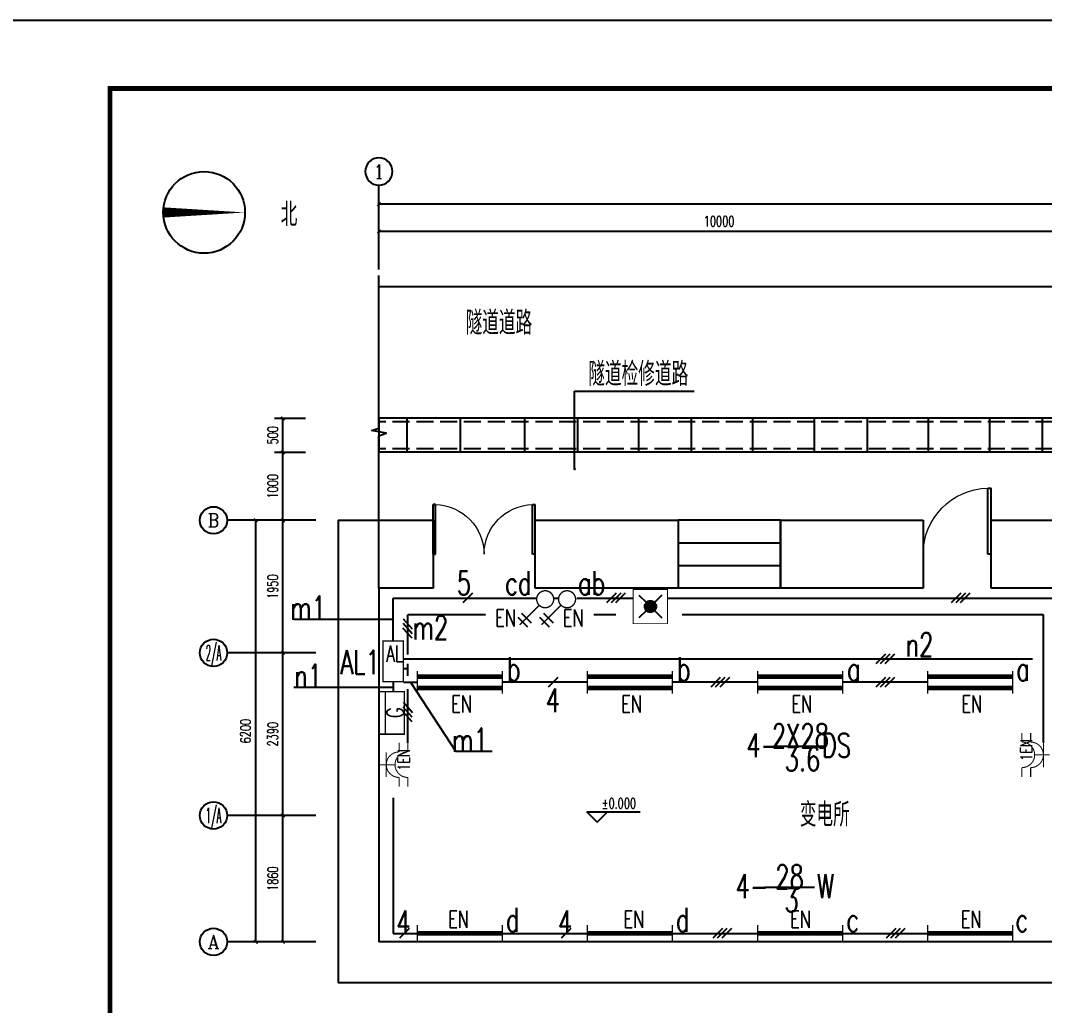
# Model space of a CAD drawing. Header units: millimetres. Extents: x 210068 to 672068, y -299976 to -107099.
# Drawn here: x 421754 to 436806, y -249278 to -234792 of the extents above; entities that cross this region are included whole.
import ezdxf
from ezdxf.enums import TextEntityAlignment as Align

# ---------------------------------------------------------------- set-up
doc = ezdxf.new("R2010")
doc.units = ezdxf.units.MM
doc.header["$LTSCALE"] = 1000
doc.header["$MEASUREMENT"] = 0
doc.linetypes.add('DASH', pattern=[0.35, 0.25, -0.1])
for name, color, linetype in [('AXIS', 6, 'Continuous'), ('AXIS_TEXT', 7, 'Continuous'), ('DIM_ELEV', 3, 'Continuous'), ('DIM_LEAD', 3, 'Continuous'), ('DIM_SYMB', 3, 'Continuous'), ('E-CAPL-1', 7, 'Continuous'), ('E-SYST-DIM', 3, 'Continuous'), ('E-TEXT-PLAN', 7, 'Continuous'), ('E-TEXT-PLAN-DER', 7, 'Continuous'), ('E-TEXT-PLAN-DIM', 7, 'Continuous'), ('electrical text', 3, 'Continuous'), ('PUB_TEXT', 7, 'Continuous'), ('QQ', 8, 'Continuous'), ('T-EQUP', 7, 'Continuous'), ('T-EQUP-FIRE', 7, 'Continuous'), ('Table', 7, 'Continuous'), ('WALL', 9, 'Continuous')]:
    doc.layers.add(name, color=color, linetype=linetype)
doc.styles.add('_TCH_AXIS', font='COMPLEX', dxfattribs={"bigfont": 'GBCBIG'})
doc.styles.add('_TCH_DIM', font='SIMPLEX', dxfattribs={"width": 0.8, "height": 3.5, "bigfont": 'HZTXT'})
doc.styles.add('COMPLEX', font='COMPLEX')
doc.styles.add('DIM_FONT', font='SIMPLEX', dxfattribs={"width": 0.7, "bigfont": 'GBCBIG'})
doc.styles.add('IDQSTYLE', font='simplex1.shx', dxfattribs={"width": 0.7, "bigfont": 'hztxt.shx'})
doc.styles.get("Standard").update_dxf_attribs({"font": 'simplex1.shx', "width": 0.7, "bigfont": 'HZTXT.shx'})
doc.dimstyles.new('DIMN50', dxfattribs={"dimscale": 0.5, "dimtxt": 300, "dimasz": 100, "dimexe": 250, "dimexo": 300, "dimgap": 150, "dimtad": 1, "dimdec": 0, "dimzin": 0, "dimdsep": 46, "dimtxsty": 'DIM_FONT', "dimblk": 'ARCHTICK', "dimcen": 0.09, "dimclrt": 7, "dimazin": 2, "dimtfac": 1, "dimtdec": 0, "dimtix": 1, "dimtmove": 2, "dimatfit": 3, "dimldrblk": 'ARCHTICK', "dimfxl": 0, "dimtolj": 1, "dimtzin": 0, "dimarcsym": 0})

# ---------------------------------------------------------------- blocks, each defined once
blk = doc.blocks.new('HC001529')
at = {"color": 0, "linetype": 'Continuous', "const_width": 0.3}
blk.add_lwpolyline([(5, 2.5), (-5, 2.5), (-5, -2.5), (5, -2.5)], close=True, dxfattribs=at)
at = {"color": 0, "style": 'IDQSTYLE', "width": 0.7}
blk.add_attdef('AL', (-1.46, -1.25), '', height=2.5, dxfattribs=at)
at = {"layer": 'E-TEXT-PLAN-DER', "color": 0, "style": 'IDQSTYLE', "width": 0.7}
blk.add_attdef('PSFHATT', (7, -2.5), '', height=2.5, dxfattribs=at)
blk = doc.blocks.new('G003')
at = {"layer": 'E-TEXT-PLAN', "color": 4}
for p, q in [((3.47, 3.31), (2.06, 4.72)), ((4.04, 3.87), (2.62, 5.29))]:
    blk.add_line(p, q, dxfattribs=at)
at = {"layer": 'E-TEXT-PLAN', "color": 4, "const_width": 0.2}
blk.add_lwpolyline([(0.88, 2.13), (3.75, 5)], dxfattribs=at)
blk.add_lwpolyline([(-0.88, 0.37, 0.198912), (0, 0, 0.198912), (0.88, 0.37, 0.198912), (1.25, 1.25, 0.198912), (0.88, 2.13, 0.198912), (0, 2.5, 0.198912), (-0.88, 2.13, 0.198912), (-1.25, 1.25, 0.198912)], format="xyb", close=True, dxfattribs=at)
at = {"layer": 'E-TEXT-PLAN', "color": 4, "style": 'IDQSTYLE', "width": 0.7}
blk.add_attdef('C', (-1.78, 2.66), '', height=2.5, dxfattribs=at)
blk = doc.blocks.new('D002')
at = {"layer": 'E-TEXT-PLAN', "color": 4, "linetype": 'Continuous'}
for points, const_width in [([(-6.25, 0), (6.25, 0)], 0.7), ([(-6.25, 1.25), (-6.25, -1.25)], 0.2), ([(6.25, 1.25), (6.25, -1.25)], 0.2)]:
    blk.add_lwpolyline(points, dxfattribs=dict(at, const_width=const_width))
blk = doc.blocks.new('C006')
at = {"layer": 'E-TEXT-PLAN', "color": 4, "linetype": 'Continuous', "const_width": 0.3}
for points in [[(0, -4.44), (0, 0)], [(3.63, -1.87), (-3.63, -1.87)]]:
    blk.add_lwpolyline(points, dxfattribs=at)
for points in [[(6.47, -5.62), (3.75, -5.62, 0.198912), (2.65, -2.97, 0.198912), (0, -1.87, 0.198912), (-2.65, -2.97, 0.198912), (-3.75, -5.62), (-6.47, -5.62)], [(6.47, -8.19), (3.75, -8.19, 0.198912), (2.65, -5.54, 0.198912), (0, -4.44, 0.198912), (-2.65, -5.54, 0.198912), (-3.75, -8.19), (-6.47, -8.19)]]:
    blk.add_lwpolyline(points, format="xyb", dxfattribs=at)
at = {"layer": 'E-TEXT-PLAN', "color": 4, "linetype": 'Continuous', "style": 'IDQSTYLE', "width": 0.7}
blk.add_attdef('1C', (-1.77, -8.75), '', height=3.5, dxfattribs=at)
blk = doc.blocks.new('*X13')
at = {"color": 0, "linetype": 'Continuous'}
for p, q in [((279.61, 223.04), (280.95, 224.38)), ((279.62, 223.34), (280.65, 224.37)), ((279.65, 222.8), (281.19, 224.34)), ((279.73, 222.59), (281.39, 224.26)), ((279.79, 223.79), (280.2, 224.2)), ((279.83, 222.42), (281.57, 224.16)), ((279.96, 222.26), (281.73, 224.03)), ((280.11, 222.13), (281.86, 223.88)), ((280.29, 222.02), (281.97, 223.7)), ((280.49, 221.94), (282.05, 223.5)), ((280.72, 221.89), (282.1, 223.27)), ((281.01, 221.89), (282.1, 222.98)), ((281.41, 222.01), (281.98, 222.58))]:
    blk.add_line(p, q, dxfattribs=at)
blk = doc.blocks.new('HC000072')
at = {"color": 0, "linetype": 'Continuous'}
for p, q in [((-2.5, 2.5), (-0.88, 0.88)), ((2.5, 2.5), (0.88, 0.88)), ((-0.88, -0.88), (-2.5, -2.5)), ((0.88, -0.88), (2.5, -2.5))]:
    blk.add_line(p, q, dxfattribs=at)
at = {"color": 0, "linetype": 'Continuous', "const_width": 0.2}
blk.add_lwpolyline([(-3.75, 3.75), (3.75, 3.75), (3.75, -3.75), (-3.75, -3.75)], close=True, dxfattribs=at)
at = {"color": 0, "linetype": 'Continuous'}
for start, end in [(135, 180), (180, 225), (90, 135), (45, 90), (0, 45), (315, 0), (225, 270), (270, 315)]:
    blk.add_arc((0, 0), 1.25, start, end, dxfattribs=at)
blk.add_blockref('*X13', (-280.86, -223.13), dxfattribs=at)
at = {"layer": 'E-TEXT-PLAN-DER', "color": 0, "style": 'IDQSTYLE', "width": 0.7}
blk.add_attdef('PSFHATT', (5.75, -3.75), '', height=2.5, dxfattribs=at)
blk = doc.blocks.new('_ArchTick')
at = {"color": 0, "linetype": 'ByBlock', "const_width": 0.4}
blk.add_lwpolyline([(-0.5, -0.5), (0.5, 0.5)], dxfattribs=at)
blk = doc.blocks.new('*D71')
at = {"layer": 'AXIS', "color": 0, "lineweight": -2}
for p, q in [((425943, -246483), (425487, -246483)), ((425612, -248343), (425612, -246483)), ((425943, -248343), (425487, -248343))]:
    blk.add_line(p, q, dxfattribs=at)
at = {"layer": 'Defpoints', "color": 0}
for p in [(425612, -246483), (426093, -246483), (426093, -248343)]:
    blk.add_point(p, dxfattribs=at)
at = {"layer": 'AXIS', "color": 0, "lineweight": -2, "xscale": 50, "yscale": 50, "zscale": 50}
for p, rotation in [((425612, -246483), 90), ((425612, -248343), 270)]:
    blk.add_blockref('_ArchTick', p, dxfattribs=dict(at, rotation=rotation))
at = {"layer": 'AXIS', "color": 7, "insert": (425462, -247413), "char_height": 150, "attachment_point": 5, "rotation": 90, "style": 'DIM_FONT'}
blk.add_mtext('\\A1;1860', dxfattribs=at)
blk = doc.blocks.new('*D72')
at = {"layer": 'AXIS', "color": 0, "lineweight": -2}
for p, q in [((425943, -244093), (425487, -244093)), ((425612, -246483), (425612, -244093)), ((425943, -246483), (425487, -246483))]:
    blk.add_line(p, q, dxfattribs=at)
at = {"layer": 'Defpoints', "color": 0}
for p in [(425612, -244093), (426093, -244093), (426093, -246483)]:
    blk.add_point(p, dxfattribs=at)
at = {"layer": 'AXIS', "color": 0, "lineweight": -2, "xscale": 50, "yscale": 50, "zscale": 50}
for p, rotation in [((425612, -244093), 90), ((425612, -246483), 270)]:
    blk.add_blockref('_ArchTick', p, dxfattribs=dict(at, rotation=rotation))
at = {"layer": 'AXIS', "color": 7, "insert": (425462, -245288), "char_height": 150, "attachment_point": 5, "rotation": 90, "style": 'DIM_FONT'}
blk.add_mtext('\\A1;2390', dxfattribs=at)
blk = doc.blocks.new('*D73')
at = {"layer": 'AXIS', "color": 0, "lineweight": -2}
for p, q in [((425943, -242143), (425487, -242143)), ((425612, -244093), (425612, -242143)), ((425943, -244093), (425487, -244093))]:
    blk.add_line(p, q, dxfattribs=at)
at = {"layer": 'Defpoints', "color": 0}
for p in [(425612, -242143), (426093, -242143), (426093, -244093)]:
    blk.add_point(p, dxfattribs=at)
at = {"layer": 'AXIS', "color": 0, "lineweight": -2, "xscale": 50, "yscale": 50, "zscale": 50}
for p, rotation in [((425612, -242143), 90), ((425612, -244093), 270)]:
    blk.add_blockref('_ArchTick', p, dxfattribs=dict(at, rotation=rotation))
at = {"layer": 'AXIS', "color": 7, "insert": (425462, -243118), "char_height": 150, "attachment_point": 5, "rotation": 90, "style": 'DIM_FONT'}
blk.add_mtext('\\A1;1950', dxfattribs=at)
blk = doc.blocks.new('*D74')
at = {"layer": 'AXIS', "color": 0, "lineweight": -2}
for p, q in [((425943, -241143), (425487, -241143)), ((425612, -242143), (425612, -241143)), ((425943, -242143), (425487, -242143))]:
    blk.add_line(p, q, dxfattribs=at)
at = {"layer": 'Defpoints', "color": 0}
for p in [(425612, -241143), (426093, -241143), (426093, -242143)]:
    blk.add_point(p, dxfattribs=at)
at = {"layer": 'AXIS', "color": 0, "lineweight": -2, "xscale": 50, "yscale": 50, "zscale": 50}
for p, rotation in [((425612, -241143), 90), ((425612, -242143), 270)]:
    blk.add_blockref('_ArchTick', p, dxfattribs=dict(at, rotation=rotation))
at = {"layer": 'AXIS', "color": 7, "insert": (425462, -241643), "char_height": 150, "attachment_point": 5, "rotation": 90, "style": 'DIM_FONT'}
blk.add_mtext('\\A1;1000', dxfattribs=at)
blk = doc.blocks.new('*D75')
at = {"layer": 'AXIS', "color": 0, "lineweight": -2}
for p, q in [((425943, -240643), (425487, -240643)), ((425612, -241143), (425612, -240643)), ((425943, -241143), (425487, -241143))]:
    blk.add_line(p, q, dxfattribs=at)
at = {"layer": 'Defpoints', "color": 0}
for p in [(425612, -240643), (426093, -240643), (426093, -241143)]:
    blk.add_point(p, dxfattribs=at)
at = {"layer": 'AXIS', "color": 0, "lineweight": -2, "xscale": 50, "yscale": 50, "zscale": 50}
for p, rotation in [((425612, -240643), 90), ((425612, -241143), 270)]:
    blk.add_blockref('_ArchTick', p, dxfattribs=dict(at, rotation=rotation))
at = {"layer": 'AXIS', "color": 7, "insert": (425462, -240893), "char_height": 150, "attachment_point": 5, "rotation": 90, "style": 'DIM_FONT'}
blk.add_mtext('\\A1;500', dxfattribs=at)
blk = doc.blocks.new('*D76')
at = {"layer": 'AXIS', "color": 0, "lineweight": -2}
for p, q in [((425943, -242143), (425087, -242143)), ((425212, -248343), (425212, -242143)), ((425943, -248343), (425087, -248343))]:
    blk.add_line(p, q, dxfattribs=at)
at = {"layer": 'Defpoints', "color": 0}
for p in [(425212, -242143), (426093, -242143), (426093, -248343)]:
    blk.add_point(p, dxfattribs=at)
at = {"layer": 'AXIS', "color": 0, "lineweight": -2, "xscale": 50, "yscale": 50, "zscale": 50}
for p, rotation in [((425212, -242143), 90), ((425212, -248343), 270)]:
    blk.add_blockref('_ArchTick', p, dxfattribs=dict(at, rotation=rotation))
at = {"layer": 'AXIS', "color": 7, "insert": (425062, -245243), "char_height": 150, "attachment_point": 5, "rotation": 90, "style": 'DIM_FONT'}
blk.add_mtext('\\A1;6200', dxfattribs=at)
blk = doc.blocks.new('*D77')
at = {"layer": 'AXIS', "color": 0, "lineweight": -2}
for p, q in [((427023, -238302), (427023, -237770)), ((437023, -238302), (437023, -237770)), ((437023, -237895), (427023, -237895))]:
    blk.add_line(p, q, dxfattribs=at)
at = {"layer": 'Defpoints', "color": 0}
for p in [(427023, -237895), (427023, -238452), (437023, -238452)]:
    blk.add_point(p, dxfattribs=at)
at = {"layer": 'AXIS', "color": 0, "lineweight": -2, "xscale": 50, "yscale": 50, "zscale": 50, "rotation": 180}
blk.add_blockref('_ArchTick', (427023, -237895), dxfattribs=at)
at = {"layer": 'AXIS', "color": 0, "lineweight": -2, "xscale": 50, "yscale": 50, "zscale": 50}
blk.add_blockref('_ArchTick', (437023, -237895), dxfattribs=at)
at = {"layer": 'AXIS', "color": 7, "insert": (432023, -237745), "char_height": 150, "attachment_point": 5, "style": 'DIM_FONT'}
blk.add_mtext('\\A1;10000', dxfattribs=at)
blk = doc.blocks.new('_AXISO')
blk.add_circle((0, 0), 0.5)
at = {"layer": 'AXIS_TEXT', "style": 'COMPLEX', "width": 1.041667}
blk.add_attdef('A', text='', height=0.56, dxfattribs=at).set_placement((-0.25, -0.28), (0.25, -0.28), align=Align.FIT)
blk = doc.blocks.new('D003')
at = {"layer": 'E-TEXT-PLAN', "color": 4}
for points, const_width in [([(-6.25, 1.65), (-6.25, -1.65)], 0.2), ([(6.25, 1.65), (6.25, -1.65)], 0.2), ([(6.25, 0.83), (-6.25, 0.83)], 0.7), ([(6.25, -0.83), (-6.25, -0.83)], 0.7)]:
    blk.add_lwpolyline(points, dxfattribs=dict(at, const_width=const_width))
at = {"layer": 'E-TEXT-PLAN', "color": 4, "linetype": 'Continuous', "style": 'IDQSTYLE', "width": 0.7}
blk.add_attdef('EN', (-0.81, 1.88), '', height=2.5, dxfattribs=at)
blk = doc.blocks.new('*D67')
at = {"layer": 'AXIS', "color": 0, "lineweight": -2}
for p, q in [((427023, -238152), (427023, -237370)), ((448923, -238152), (448923, -237370)), ((448923, -237495), (427023, -237495))]:
    blk.add_line(p, q, dxfattribs=at)
at = {"layer": 'Defpoints', "color": 0}
for p in [(427023, -237495), (427023, -238302), (448923, -238302)]:
    blk.add_point(p, dxfattribs=at)
at = {"layer": 'AXIS', "color": 0, "lineweight": -2, "xscale": 50, "yscale": 50, "zscale": 50, "rotation": 180}
blk.add_blockref('_ArchTick', (427023, -237495), dxfattribs=at)
at = {"layer": 'AXIS', "color": 0, "lineweight": -2, "xscale": 50, "yscale": 50, "zscale": 50}
blk.add_blockref('_ArchTick', (448923, -237495), dxfattribs=at)
at = {"layer": 'AXIS', "color": 7, "insert": (437973, -237345), "char_height": 150, "attachment_point": 5, "style": 'DIM_FONT'}
blk.add_mtext('\\A1;21900', dxfattribs=at)
blk = doc.blocks.new('HC001909117778')
at = {"layer": 'T-EQUP-FIRE', "color": 0, "const_width": 0.2}
blk.add_lwpolyline([(-3.12, 1.87), (3.12, 1.87), (3.12, -1.87), (-3.12, -1.87)], close=True, dxfattribs=at)
blk.add_lwpolyline([(-3.12, 0.92), (3.12, 0.92)], dxfattribs=at)
at = {"color": 0, "width": 0.7}
blk.add_attdef('PSFHATT', (5.12, -1.87), '', height=2.5, dxfattribs=at)
at = {"layer": 'T-EQUP-FIRE', "color": 0, "style": 'IDQSTYLE', "width": 0.8}
blk.add_attdef('G', text='', height=2.5, dxfattribs=at).set_placement((0.02, -0.52), align=Align.MIDDLE)

msp = doc.modelspace()

# ---------------------------------------------------------------- linework, layer by layer
at = {"color": 8, "extrusion": (0, 0, -1)}
for p, q in [((435971.6, -241667.8), (436021.6, -241667.8)), ((435971.6, -242642.8), (435971.6, -241667.8)), ((436021.6, -242642.8), (436021.6, -241667.8)), ((427817.8, -242642.8), (427817.8, -241911.5)), ((427855.3, -241911.5), (427817.8, -241911.5)), ((427855.3, -242642.8), (427855.3, -241911.5)), ((429280.3, -242642.8), (429280.3, -241911.5)), ((429280.3, -241911.5), (429317.8, -241911.5)), ((429317.8, -242642.8), (429317.8, -241911.5)), ((427817.8, -242642.8), (427855.3, -242642.8)), ((429317.8, -242642.8), (429280.3, -242642.8)), ((436021.6, -242642.8), (435971.6, -242642.8))]:
    msp.add_line(p, q, dxfattribs=at)
for p, q in [((432923.2, -242142.8), (431423.2, -242142.8)), ((431423.2, -242142.8), (431423.2, -243142.8)), ((432923.2, -242142.8), (432923.2, -243142.8)), ((431423.2, -242476.1), (432923.2, -242476.1)), ((431423.2, -242809.5), (432923.2, -242809.5)), ((432923.2, -243142.8), (431423.2, -243142.8))]:
    msp.add_line(p, q)
msp.add_lwpolyline([(462068.5, -264491.9), (462068.5, -234791.9), (420068.5, -234791.9), (420068.5, -264491.9)], close=True)
at = {"const_width": 70}
msp.add_lwpolyline([(461068.5, -235791.9), (423068.5, -235791.9), (423068.5, -263491.9), (461068.5, -263491.9), (461068.5, -235791.9)], dxfattribs=at)
at = {"color": 8, "lineweight": 13, "extrusion": (0, 0, -1)}
for centre, radius, start, end in [((-435996.6, -242642.8), 975, 0, 88.53072), ((-427836.6, -242642.8), 731.2, 91.46928, 180), ((-429299.1, -242642.8), 731.2, 0, 88.53072)]:
    msp.add_arc(centre, radius, start, end, dxfattribs=at)
at = {"layer": 'AXIS'}
for p, q in [((427022.8, -238452.2), (427022.8, -237212.6)), ((426093.1, -242142.8), (424791.5, -242142.8)), ((426093.1, -244092.8), (424791.5, -244092.8)), ((426093.1, -246482.8), (424791.5, -246482.8)), ((426093.1, -248342.8), (424791.5, -248342.8))]:
    msp.add_line(p, q, dxfattribs=at)
at = {"layer": 'DIM_ELEV'}
for p, q in [((430231, -246582.3), (430081, -246432.3)), ((430081, -246432.3), (430863.5, -246432.3)), ((430231, -246582.3), (430381, -246432.3))]:
    msp.add_line(p, q, dxfattribs=at)
at = {"layer": 'DIM_LEAD'}
for p, q in [((429898.5, -241387.7), (429898.5, -240241.5)), ((429898.5, -240241.5), (431657, -240241.5))]:
    msp.add_line(p, q, dxfattribs=at)
at = {"layer": 'DIM_LEAD', "const_width": 20}
msp.add_lwpolyline([(429898.5, -241397.7, 1), (429898.5, -241377.7, 1)], format="xyb", close=True, dxfattribs=at)
at = {"layer": 'DIM_SYMB'}
msp.add_lwpolyline([(423853.7, -237615.3, 150, 0, 0), (425053.7, -237615.3, 0, 0, 0)], format="xyseb", dxfattribs=at)
msp.add_circle((424453.7, -237615.3), 600, dxfattribs=at)
at = {"layer": 'E-CAPL-1', "color": 1, "ltscale": 1000}
for p, q in [((427232.8, -243917.2), (427232.8, -243286.3)), ((427232.8, -243286.3), (429336.7, -243286.3)), ((429591.6, -243286.3), (429662.9, -243286.3)), ((429929.8, -243286.3), (430761.6, -243286.3)), ((431265.6, -243286.3), (440525.5, -243286.3)), ((428587.9, -243532.9), (427446.9, -243532.9)), ((427446.9, -244117), (427446.9, -243532.9)), ((430506.8, -243532.9), (430180.9, -243532.9)), ((436789.8, -243532.9), (431478.9, -243532.9)), ((436789.8, -245410.3), (436789.8, -243532.9)), ((427446.9, -244430.4), (427446.9, -244252.6)), ((427382.8, -244320.8), (427446.9, -244320.8)), ((427232.8, -244523.7), (427232.8, -244663)), ((427446.9, -245412.9), (427446.9, -244623.5)), ((427232.8, -246226), (427232.8, -248217.8)), ((427232.8, -248217.8), (427587.8, -248217.8))]:
    msp.add_line(p, q, dxfattribs=at)
at = {"layer": 'E-CAPL-1', "ltscale": 1000}
for p, q in [((429336.7, -243286.3), (429342.7, -243286.3)), ((430761.6, -243286.3), (430761.6, -243286.3))]:
    msp.add_line(p, q, dxfattribs=at)
at = {"layer": 'E-CAPL-1', "color": 1, "ltscale": 0.01}
for p, q in [((430087.8, -244524.9), (428837.8, -244524.9)), ((432587.8, -244524.9), (431337.8, -244524.9)), ((435087.8, -244524.9), (433837.8, -244524.9)), ((428837.8, -248217.8), (430087.8, -248217.8)), ((431337.8, -248217.8), (432587.8, -248217.8)), ((433837.8, -248217.8), (435087.8, -248217.8))]:
    msp.add_line(p, q, dxfattribs=at)
at = {"layer": 'E-SYST-DIM'}
for p, q in [((427232.8, -243601.7), (425773.2, -243601.7)), ((427485.3, -244524.9), (428152.4, -245542)), ((427232.8, -244602.2), (425773.2, -244602.2)), ((432856, -245464.6), (433586.7, -245464.6)), ((428686.8, -245542), (428152.4, -245542))]:
    msp.add_line(p, q, dxfattribs=at)
at = {"layer": 'E-TEXT-PLAN-DIM', "color": 3}
for p, q in [((428397.1, -243215.6), (428255.6, -243357)), ((430509.7, -243215.6), (430368.3, -243357)), ((430576.4, -243215.6), (430434.9, -243357)), ((430643, -243215.6), (430501.6, -243357)), ((435576.7, -243215.6), (435435.3, -243357)), ((435643.4, -243215.6), (435502, -243357)), ((435710.1, -243215.6), (435568.6, -243357)), ((427513.4, -243810.2), (427380.4, -243660.9)), ((427517.3, -243743.7), (427384.2, -243594.4)), ((427509.6, -243876.8), (427376.5, -243727.5)), ((434466.8, -244112.6), (434325.4, -244254)), ((434533.5, -244112.6), (434392.1, -244254)), ((434600.2, -244112.6), (434458.7, -244254)), ((429652.4, -244454.2), (429511, -244595.6)), ((432040.5, -244454.2), (431899.1, -244595.6)), ((432107.1, -244454.2), (431965.7, -244595.6)), ((432173.8, -244454.2), (432032.4, -244595.6)), ((434466.8, -244454.2), (434325.4, -244595.6)), ((434533.5, -244454.2), (434392.1, -244595.6)), ((434600.2, -244454.2), (434458.7, -244595.6)), ((427513.4, -245038.8), (427380.4, -244889.4)), ((427517.3, -244972.2), (427384.2, -244822.9)), ((427509.6, -245105.3), (427376.5, -244956)), ((427468.6, -248147.1), (427327.1, -248288.5)), ((429844.3, -248147.1), (429702.8, -248288.5)), ((432071.1, -248147.1), (431929.7, -248288.5)), ((432137.8, -248147.1), (431996.3, -248288.5)), ((432204.4, -248147.1), (432063, -248288.5)), ((434619, -248147.1), (434477.5, -248288.5)), ((434685.6, -248147.1), (434544.2, -248288.5)), ((434752.3, -248147.1), (434610.9, -248288.5))]:
    msp.add_line(p, q, dxfattribs=at)
at = {"layer": 'electrical text'}
msp.add_line((432696.4, -247537.2), (433427.1, -247537.2), dxfattribs=at)
at = {"layer": 'QQ'}
for p, q in [((446022.8, -238710.5), (427022.8, -238710.5)), ((446022.8, -240642.8), (427022.8, -240642.8)), ((427022.8, -240642.8), (427022.8, -241142.8)), ((427432.8, -240642.8), (427432.8, -241142.8)), ((428214.8, -240642.8), (428214.8, -241142.8)), ((429164.8, -240642.8), (429164.8, -241142.8)), ((429939.8, -240642.8), (429939.8, -241142.8)), ((430839.8, -240642.8), (430839.8, -241142.8)), ((430839.8, -240642.8), (430839.8, -241142.8)), ((431614.8, -240642.8), (431614.8, -241142.8)), ((432514.8, -240642.8), (432514.8, -241142.8)), ((433422.8, -240642.8), (433422.8, -241142.8)), ((433422.8, -240642.8), (433422.8, -241142.8)), ((434197.8, -240642.8), (434197.8, -241142.8)), ((435097.8, -240642.8), (435097.8, -241142.8)), ((435997.8, -240642.8), (435997.8, -241142.8)), ((435997.8, -240642.8), (435997.8, -241142.8)), ((436772.8, -240642.8), (436772.8, -241142.8)), ((446022.8, -241142.8), (427022.8, -241142.8))]:
    msp.add_line(p, q, dxfattribs=at)
at = {"layer": 'QQ', "linetype": 'DASH'}
for p, q in [((446022.8, -240692.8), (427022.8, -240692.8)), ((446022.8, -241092.8), (427022.8, -241092.8))]:
    msp.add_line(p, q, dxfattribs=at)
at = {"layer": 'Table', "color": 1, "ltscale": 1000}
for p, q in [((436629.5, -244183.3), (427382.8, -244183.3)), ((427382.8, -244524.9), (427587.8, -244524.9))]:
    msp.add_line(p, q, dxfattribs=at)
at = {"layer": 'WALL'}
for p, q in [((426422.8, -242142.8), (426422.8, -248942.8)), ((426422.8, -242142.8), (427817.8, -242142.8)), ((427817.8, -242142.8), (427817.8, -243142.8)), ((429317.8, -243142.8), (429317.8, -242142.8)), ((429317.8, -242142.8), (431423.2, -242142.8)), ((431423.2, -242142.8), (431423.2, -243142.8)), ((432923.2, -243142.8), (432923.2, -242142.8)), ((432923.2, -242142.8), (435021.6, -242142.8)), ((435021.6, -242142.8), (435021.6, -243142.8)), ((436021.6, -243142.8), (436021.6, -242142.8)), ((436021.6, -242142.8), (437022.8, -242142.8)), ((427022.8, -243142.8), (427022.8, -248342.8)), ((427817.8, -243142.8), (427022.8, -243142.8)), ((431423.2, -243142.8), (429317.8, -243142.8)), ((435021.6, -243142.8), (432923.2, -243142.8)), ((437022.8, -243142.8), (436021.6, -243142.8)), ((437022.8, -248342.8), (427022.8, -248342.8)), ((437022.8, -248942.8), (426422.8, -248942.8))]:
    msp.add_line(p, q, dxfattribs=at)
msp.add_lwpolyline([(427022.8, -243142.8), (427022.8, -240898.6), (427127.8, -240860.3), (426917.8, -240823.3), (427022.8, -240786.1), (427022.8, -238541.8)], dxfattribs=at)

# ---------------------------------------------------------------- block references
at = {"layer": 'AXIS'}
ref = msp.add_blockref('_AXISO', (427022.8, -237012.6), dxfattribs=dict(at, xscale=-400, yscale=400, zscale=400))
ref.add_attrib('A', '1', dxfattribs={"layer": 'AXIS_TEXT', "height": 208.3, "style": '_TCH_AXIS', "width": 1.777778}).set_placement((426943.4, -237116.7), (427102.2, -237116.7), align=Align.FIT)
ref = msp.add_blockref('_AXISO', (424591.5, -242142.8), dxfattribs=dict(at, xscale=400, yscale=400, zscale=400))
ref.add_attrib('A', 'B', dxfattribs={"layer": 'AXIS_TEXT', "height": 203.2, "style": '_TCH_AXIS'}).set_placement((424509.2, -242244.4), (424673.7, -242244.4), align=Align.FIT)
ref = msp.add_blockref('_AXISO', (424591.5, -244092.8), dxfattribs=dict(at, xscale=400, yscale=400, zscale=400))
ref.add_attrib('A', '2/A', dxfattribs={"layer": 'AXIS_TEXT', "height": 226.27, "style": '_TCH_AXIS', "width": 0.35}).set_placement((424478.3, -244205.9), (424704.6, -244205.9), align=Align.FIT)
ref = msp.add_blockref('_AXISO', (424591.5, -246482.8), dxfattribs=dict(at, xscale=400, yscale=400, zscale=400))
ref.add_attrib('A', '1/A', dxfattribs={"layer": 'AXIS_TEXT', "height": 226.27, "style": '_TCH_AXIS', "width": 0.381818}).set_placement((424478.3, -246595.9), (424704.6, -246595.9), align=Align.FIT)
ref = msp.add_blockref('_AXISO', (424591.5, -248342.8), dxfattribs=dict(at, xscale=400, yscale=400, zscale=400))
ref.add_attrib('A', 'A', dxfattribs={"layer": 'AXIS_TEXT', "height": 198.2, "style": '_TCH_AXIS'}).set_placement((424506.5, -248441.9), (424676.4, -248441.9), align=Align.FIT)
at = {"layer": 'E-TEXT-PLAN', "color": 4}
ref = msp.add_blockref('G003', (429466.6, -243178.3), dxfattribs=dict(at, xscale=100, yscale=100, zscale=100, rotation=180))
ref.add_attrib('C', 'EN', (428731.8, -243702.6), dxfattribs={"color": 4, "height": 250, "style": 'IDQSTYLE', "width": 0.7})
ref = msp.add_blockref('G003', (429788.1, -243178.3), dxfattribs=dict(at, xscale=100, yscale=100, zscale=100, rotation=180))
ref.add_attrib('C', 'EN', (429727.4, -243702.6), dxfattribs={"color": 4, "height": 250, "style": 'IDQSTYLE', "width": 0.7})
for name, p, xscale, yscale, zscale in [('HC000072', (431013.6, -243410.8), -67.19999999995343, 67.20000000001164, 67.2), ('D002', (428212.8, -248217.8), 100, 100, 100), ('D002', (430712.8, -248217.8), 100, 100, 100), ('D002', (433212.8, -248217.8), 100, 100, 100), ('D002', (435712.8, -248217.8), 100, 100, 100)]:
    msp.add_blockref(name, p, dxfattribs=dict(at, xscale=xscale, yscale=yscale, zscale=zscale))
ref = msp.add_blockref('HC001529', (427232.8, -244217.2), dxfattribs=dict(at, xscale=60, yscale=60, zscale=60, rotation=90))
ref.add_attrib('AL', 'AL', dxfattribs={"color": 0, "height": 240, "width": 0.7}).set_placement((427129.6, -244294.9), align=Align.BOTTOM_LEFT)
ref = msp.add_blockref('D003', (428212.8, -244524.9), dxfattribs=dict(at, xscale=-100, yscale=100, zscale=100, rotation=180))
ref.add_attrib('EN', 'EN', (428084.8, -244971.3), dxfattribs={"color": 4, "linetype": 'Continuous', "height": 250, "style": 'IDQSTYLE', "width": 0.7})
ref = msp.add_blockref('D003', (430712.8, -244524.9), dxfattribs=dict(at, xscale=-100, yscale=100, zscale=100, rotation=180))
ref.add_attrib('EN', 'EN', (430584.8, -244971.3), dxfattribs={"color": 4, "linetype": 'Continuous', "height": 250, "style": 'IDQSTYLE', "width": 0.7})
ref = msp.add_blockref('D003', (433212.8, -244524.9), dxfattribs=dict(at, xscale=-100, yscale=100, zscale=100, rotation=180))
ref.add_attrib('EN', 'EN', (433084.8, -244971.3), dxfattribs={"color": 4, "linetype": 'Continuous', "height": 250, "style": 'IDQSTYLE', "width": 0.7})
ref = msp.add_blockref('D003', (435712.8, -244524.9), dxfattribs=dict(at, xscale=-100, yscale=100, zscale=100, rotation=180))
ref.add_attrib('EN', 'EN', (435584.8, -244971.3), dxfattribs={"color": 4, "linetype": 'Continuous', "height": 250, "style": 'IDQSTYLE', "width": 0.7})
ref = msp.add_blockref('C006', (436883.6, -245591.8), dxfattribs=dict(at, xscale=-50, yscale=50, zscale=50, rotation=270))
ref.add_attrib('1C', '1EN', (436626.8, -245680.1), dxfattribs={"color": 4, "linetype": 'Continuous', "height": 175, "rotation": 90, "style": 'IDQSTYLE', "width": 0.7})
at = {"layer": 'E-TEXT-PLAN', "color": 4, "xscale": 50, "yscale": 50, "zscale": 50, "rotation": 90}
msp.add_blockref('C006', (427037.5, -245736.6), dxfattribs=at).add_auto_attribs({'1C': '1EN'})
at = {"layer": 'T-EQUP', "color": 4}
ref = msp.add_blockref('HC001909117778', (427210.3, -244975.5), dxfattribs=dict(at, xscale=100, yscale=100, zscale=100, rotation=90))
ref.add_attrib('G', 'G', dxfattribs={"color": 0, "ltscale": 1000, "height": 250, "rotation": 90, "width": 0.7}).set_placement((427261.9, -244973.8), align=Align.MIDDLE)

# ---------------------------------------------------------------- texts
at = {"layer": 'DIM_LEAD', "width": 0.7}
for s, p in [('北', (425579.1, -237818.9)), ('隧道道路', (428296.8, -239414)), ('隧道检修道路', (430100.4, -240166.5))]:
    msp.add_text(s, height=350, dxfattribs=at).set_placement(p)
at = {"layer": 'E-SYST-DIM', "style": 'IDQSTYLE', "width": 0.7}
for s, p in [('5', (428273.3, -243064.9)), ('cd', (429071.5, -243064.9)), ('ab', (430149.5, -243064.9)), ('m1', (425982.1, -243433.2)), ('m2', (427779.1, -243720.5)), ('n2', (434967.6, -243972.6)), ('AL1', (426747.3, -244228)), ('n1', (425982.1, -244433.7)), ('b', (429004.8, -244328.6)), ('b', (431504.8, -244328.6)), ('a', (434004.8, -244328.6)), ('a', (436490.4, -244328.6)), ('4', (429580.4, -244788.9)), ('m1', (428361.4, -245373.5)), ('2X28', (433217.9, -245313.1)), ('4-', (432666.3, -245451.3)), ('DS', (433748.1, -245451.3)), ('3.6', (433248, -245654.2)), ('28', (433058.3, -247385.7)), ('4-', (432506.6, -247523.8)), ('W', (433588.4, -247523.8)), ('3', (433088.3, -247726.8)), ('4', (427384.1, -248056.3)), ('d', (428988.5, -248019.1)), ('4', (429759.8, -248056.3)), ('d', (431488.5, -248019.1)), ('c', (433988.5, -248019.1)), ('c', (436474.1, -248019.1))]:
    msp.add_text(s, height=350, dxfattribs=at).set_placement(p, align=Align.MIDDLE_CENTER)
at = {"layer": 'E-TEXT-PLAN', "color": 4, "style": 'IDQSTYLE', "width": 0.7}
for p in [(428193, -248008.6), (430772.5, -248008.6), (433220.9, -248008.6), (435728.4, -248008.6)]:
    msp.add_text('EN', height=250, dxfattribs=at).set_placement(p, align=Align.MIDDLE_CENTER)
at = {"layer": 'electrical text', "width": 0.7}
msp.add_text('变电所', height=350, dxfattribs=at).set_placement((433208.7, -246646.7))
at = {"layer": 'PUB_TEXT', "style": '_TCH_DIM', "width": 0.705882}
msp.add_text('%%P0.000', height=148.75, dxfattribs=at).set_placement((430298.5, -246379.8))

# ---------------------------------------------------------------- dimensions: what is measured, and where the dimension line sits
at = {"layer": 'AXIS'}
for p1, p2, distance, picture, middle in [((448922.8, -238302.2), (427022.8, -238302.2), -806.7, '*D67', (437972.8, -237345.4)), ((437022.8, -238452.2), (427022.8, -238452.2), -556.7, '*D77', (432022.8, -237745.4)), ((426093.1, -241142.8), (426093.1, -240642.8), 481.2, '*D75', (425461.8, -240892.8)), ((426093.1, -242142.8), (426093.1, -241142.8), 481.2, '*D74', (425461.8, -241642.8)), ((426093.1, -248342.8), (426093.1, -242142.8), 881.2, '*D76', (425061.8, -245242.8)), ((426093.1, -244092.8), (426093.1, -242142.8), 481.2, '*D73', (425461.8, -243117.8)), ((426093.1, -246482.8), (426093.1, -244092.8), 481.2, '*D72', (425461.8, -245287.8)), ((426093.1, -248342.8), (426093.1, -246482.8), 481.2, '*D71', (425461.8, -247412.8))]:
    dim = msp.add_aligned_dim(p1=p1, p2=p2, distance=distance, dimstyle='DIMN50', dxfattribs=at)
    dim.commit()
    dim.dimension.update_dxf_attribs({"geometry": picture, "text_midpoint": middle})

doc.saveas('drawing.dxf')
